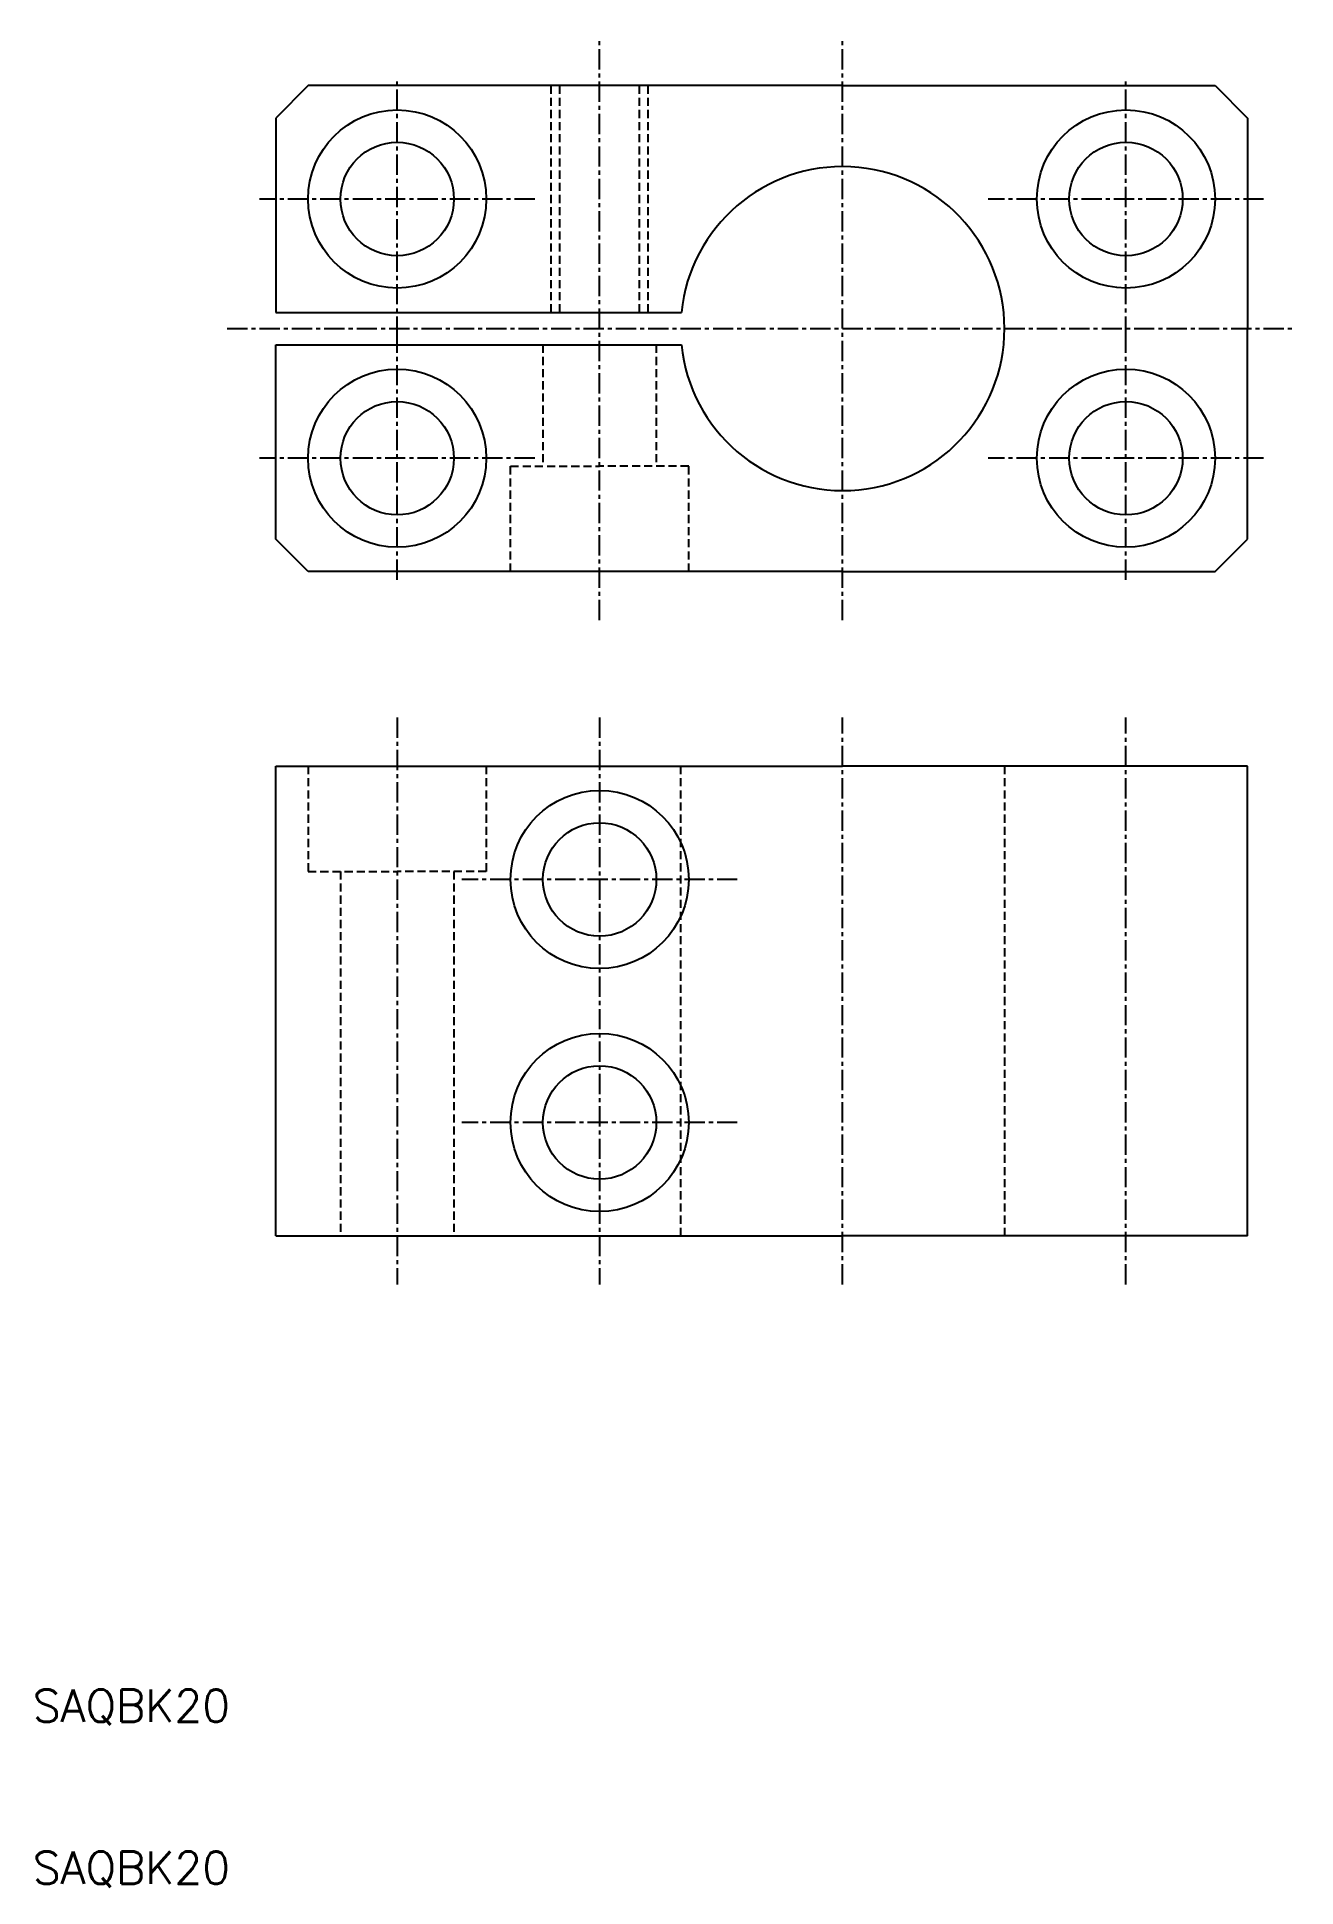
# Model space of a CAD drawing. Extents: x 10 to 88, y 10 to 124.
import ezdxf

# ---------------------------------------------------------------- set-up
doc = ezdxf.new("R2010")
doc.units = 0
doc.linetypes.add('CENTER', pattern=[2, 1.25, -0.25, 0.25, -0.25])
doc.linetypes.add('DASHED', pattern=[0.75, 0.5, -0.25])
doc.layers.get('0').update_dxf_attribs({"linetype": 'CONTINUOUS'})
doc.layers.add('CENTER', color=1, linetype='CENTER')
doc.styles.get("Standard").update_dxf_attribs({"font": 'txt.shx', "bigfont": 'extfont.shx'})

msp = doc.modelspace()

# ---------------------------------------------------------------- linework, layer by layer
for p, q in [((27, 121), (25, 119)), ((60, 121), (27, 121)), ((60, 121), (83, 121)), ((83, 121), (85, 119)), ((25, 119), (25, 107)), ((85, 119), (85, 106)), ((25, 107), (50.05, 107)), ((85, 93), (85, 106)), ((25, 105), (50.05, 105)), ((25, 93), (25, 105)), ((27, 91), (25, 93)), ((83, 91), (85, 93)), ((60, 91), (27, 91)), ((60, 91), (83, 91)), ((25, 79), (60, 79)), ((25, 50), (25, 79)), ((85, 79), (60, 79)), ((85, 50), (85, 79)), ((25, 50), (60, 50)), ((85, 50), (60, 50))]:
    msp.add_line(p, q)
at = {"color": 3, "linetype": 'DASHED'}
for p, q in [((42, 107), (42, 121)), ((42.541, 107), (42.541, 121)), ((47.459, 107), (47.459, 121)), ((48, 107), (48, 121)), ((41.5, 105), (41.5, 97.5)), ((48.5, 105), (48.5, 97.5)), ((39.5, 91), (39.5, 97.5)), ((39.5, 97.5), (45, 97.5)), ((50.5, 97.5), (45, 97.5)), ((50.5, 91), (50.5, 97.5)), ((27, 79), (27, 72.5)), ((38, 79), (38, 72.5)), ((50, 79), (50, 50)), ((70, 79), (70, 50)), ((27, 72.5), (32.5, 72.5)), ((29, 72.5), (29, 50)), ((38, 72.5), (32.5, 72.5)), ((36, 72.5), (36, 50))]:
    msp.add_line(p, q, dxfattribs=at)
for centre, radius in [((32.5, 114), 5.5), ((77.5, 114), 5.5), ((32.5, 114), 3.5), ((77.5, 114), 3.5), ((32.5, 98), 5.5), ((77.5, 98), 5.5), ((32.5, 98), 3.5), ((77.5, 98), 3.5), ((45, 72), 5.5), ((45, 72), 3.5), ((45, 57), 5.5), ((45, 57), 3.5)]:
    msp.add_circle(centre, radius)
msp.add_arc((60, 106), 10, 185.73917, 174.26083)
at = {"layer": 'CENTER', "color": 1, "linetype": 'CENTER'}
for p, q in [((45, 88), (45, 124)), ((60, 88), (60, 124)), ((32.5, 105.5), (32.5, 121.5)), ((77.5, 105.5), (77.5, 121.5)), ((41, 114), (24, 114)), ((86, 114), (69, 114)), ((32.5, 90.5), (32.5, 106.5)), ((77.5, 90.5), (77.5, 106.5)), ((22, 106), (88, 106)), ((41, 98), (24, 98)), ((86, 98), (69, 98)), ((32.5, 82), (32.5, 47)), ((32.5, 82), (32.5, 47)), ((45, 82), (45, 47)), ((60, 47), (60, 82)), ((77.5, 47), (77.5, 82)), ((53.5, 72), (36.5, 72)), ((53.5, 57), (36.5, 57))]:
    msp.add_line(p, q, dxfattribs=at)

# ---------------------------------------------------------------- texts
for p in [(10, 20), (10, 10)]:
    msp.add_text('SAQBK20', height=2).set_placement(p)

doc.saveas('drawing.dxf')
